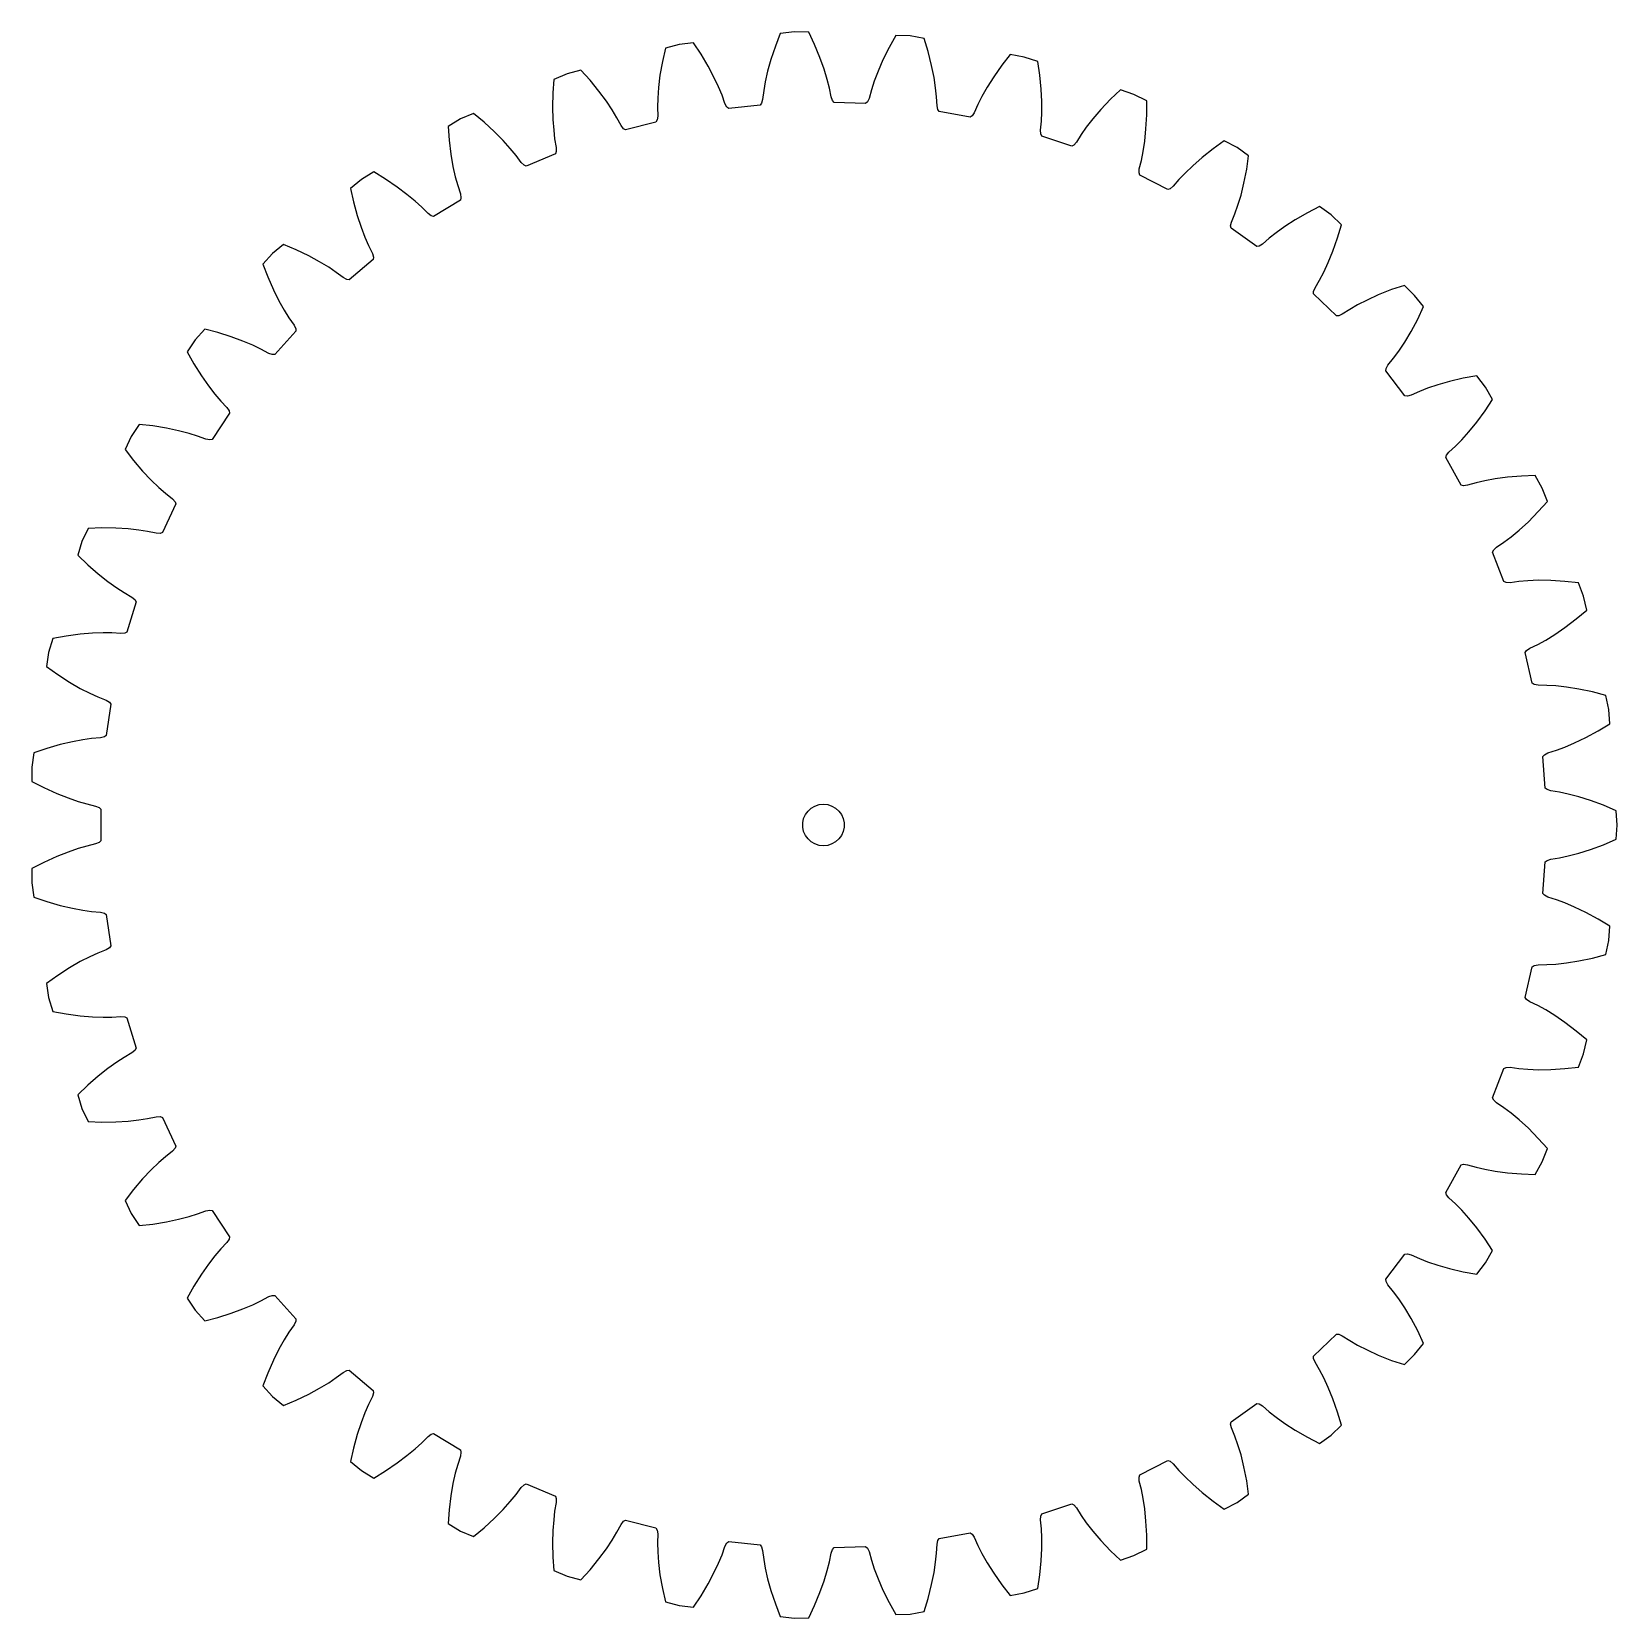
# Model space of a CAD drawing. Header units: metres. Extents: x -57 to 57, y -57 to 57.
import ezdxf

# ---------------------------------------------------------------- set-up
doc = ezdxf.new("R2010")
doc.units = ezdxf.units.M

msp = doc.modelspace()

# ---------------------------------------------------------------- linework, layer by layer
for p, q in [((-2.09, 57.26), (-3.12, 57.14)), ((-1.06, 57.22), (-2.09, 57.26)), ((-10.41, 56.34), (-11.41, 56.08)), ((-9.38, 56.46), (-10.41, 56.34)), ((-8.83, 55.63), (-9.38, 56.46)), ((-3.47, 56.22), (-3.79, 55.26)), ((-3.12, 57.14), (-3.47, 56.22)), ((-0.64, 56.33), (-1.06, 57.22)), ((-0.25, 55.39), (-0.64, 56.33)), ((4.75, 56.13), (4.29, 55.22)), ((5.23, 56.99), (4.75, 56.13)), ((6.27, 56.95), (5.23, 56.99)), ((7.28, 56.76), (6.27, 56.95)), ((7.57, 55.82), (7.28, 56.76)), ((-11.62, 55.12), (-11.8, 54.12)), ((-11.41, 56.08), (-11.62, 55.12)), ((-8.31, 54.76), (-8.83, 55.63)), ((-3.79, 55.26), (-4.03, 54.4)), ((0.05, 54.55), (-0.25, 55.39)), ((4.29, 55.22), (3.94, 54.4)), ((7.81, 54.83), (7.57, 55.82)), ((13.47, 55.62), (12.87, 54.84)), ((14.49, 55.43), (13.47, 55.62)), ((15.47, 55.1), (14.49, 55.43)), ((15.62, 54.12), (15.47, 55.1)), ((-19.45, 53.82), (-19.52, 52.84)), ((-18.5, 54.23), (-19.45, 53.82)), ((-17.5, 54.49), (-18.5, 54.23)), ((-16.84, 53.75), (-17.5, 54.49)), ((-11.8, 54.12), (-11.91, 53.23)), ((-7.9, 53.97), (-8.31, 54.76)), ((-7.57, 53.28), (-7.9, 53.97)), ((-4.03, 54.4), (-4.2, 53.65)), ((0.27, 53.81), (0.05, 54.55)), ((3.94, 54.4), (3.66, 53.69)), ((7.99, 53.96), (7.81, 54.83)), ((8.1, 53.2), (7.99, 53.96)), ((12.29, 54.01), (11.81, 53.25)), ((12.87, 54.84), (12.29, 54.01)), ((15.72, 53.11), (15.62, 54.12)), ((-19.52, 52.84), (-19.55, 51.82)), ((-16.2, 52.97), (-16.84, 53.75)), ((-15.67, 52.25), (-16.2, 52.97)), ((-11.91, 53.23), (-11.96, 52.46)), ((-7.32, 52.68), (-7.57, 53.28)), ((-7.11, 52.07), (-7.32, 52.68)), ((-4.31, 53.01), (-4.39, 52.37)), ((-4.2, 53.65), (-4.31, 53.01)), ((0.43, 53.18), (0.27, 53.81)), ((0.55, 52.55), (0.43, 53.18)), ((3.46, 53.07), (3.29, 52.45)), ((3.66, 53.69), (3.46, 53.07)), ((8.16, 52.55), (8.1, 53.2)), ((11.81, 53.25), (11.44, 52.58)), ((15.76, 52.22), (15.72, 53.11)), ((21.43, 53.07), (20.72, 52.38)), ((22.41, 52.73), (21.43, 53.07)), ((23.33, 52.26), (22.41, 52.73)), ((-19.55, 51.82), (-19.53, 50.93)), ((-15.25, 51.61), (-15.67, 52.25)), ((-14.91, 51.05), (-15.25, 51.61)), ((-11.96, 52.46), (-11.98, 51.82)), ((-11.98, 51.82), (-11.96, 51.17)), ((-6.97, 51.82), (-7.11, 52.07)), ((-6.84, 51.72), (-6.97, 51.82)), ((-4.57, 51.96), (-6.84, 51.72)), ((-4.46, 52.1), (-4.57, 51.96)), ((-4.39, 52.37), (-4.46, 52.1)), ((0.65, 52.29), (0.55, 52.55)), ((0.77, 52.16), (0.65, 52.29)), ((3.04, 52.08), (0.77, 52.16)), ((3.17, 52.2), (3.04, 52.08)), ((3.29, 52.45), (3.17, 52.2)), ((8.2, 51.91), (8.16, 52.55)), ((8.25, 51.64), (8.2, 51.91)), ((8.35, 51.49), (8.25, 51.64)), ((11.15, 52), (10.89, 51.41)), ((11.44, 52.58), (11.15, 52)), ((15.76, 51.45), (15.76, 52.22)), ((20.02, 51.64), (19.44, 50.96)), ((20.72, 52.38), (20.02, 51.64)), ((23.33, 51.27), (23.33, 52.26)), ((-26.2, 50.96), (-27.08, 50.42)), ((-27.08, 50.42), (-27.01, 49.43)), ((-25.25, 51.36), (-26.2, 50.96)), ((-24.49, 50.73), (-25.25, 51.36)), ((-23.74, 50.04), (-24.49, 50.73)), ((-19.53, 50.93), (-19.47, 50.16)), ((-14.61, 50.48), (-14.91, 51.05)), ((-14.44, 50.26), (-14.61, 50.48)), ((-12.09, 50.74), (-14.29, 50.17)), ((-12, 50.9), (-12.09, 50.74)), ((-11.96, 51.17), (-12, 50.9)), ((10.59, 51.08), (8.35, 51.49)), ((10.74, 51.18), (10.59, 51.08)), ((10.89, 51.41), (10.74, 51.18)), ((15.67, 50.16), (15.73, 50.8)), ((15.73, 50.8), (15.76, 51.45)), ((19.44, 50.96), (18.97, 50.36)), ((23.28, 50.26), (23.33, 51.27)), ((-27.01, 49.43), (-26.89, 48.42)), ((-23.11, 49.41), (-23.74, 50.04)), ((-22.6, 48.84), (-23.11, 49.41)), ((-19.47, 50.16), (-19.4, 49.52)), ((-19.4, 49.52), (-19.29, 48.89)), ((-14.29, 50.17), (-14.44, 50.26)), ((15.69, 49.88), (15.67, 50.16)), ((15.76, 49.73), (15.69, 49.88)), ((17.92, 48.99), (15.76, 49.73)), ((18.26, 49.28), (18.07, 49.07)), ((18.6, 49.83), (18.26, 49.28)), ((18.97, 50.36), (18.6, 49.83)), ((23.08, 48.61), (23.2, 49.37)), ((23.2, 49.37), (23.28, 50.26)), ((28.93, 49.38), (28.12, 48.81)), ((29.85, 48.91), (28.93, 49.38)), ((-26.89, 48.42), (-26.74, 47.54)), ((-22.19, 48.33), (-22.6, 48.84)), ((-21.81, 47.82), (-22.19, 48.33)), ((-19.35, 48.44), (-21.45, 47.55)), ((-19.28, 48.61), (-19.35, 48.44)), ((-19.29, 48.89), (-19.28, 48.61)), ((18.07, 49.07), (17.92, 48.99)), ((22.96, 47.97), (23.08, 48.61)), ((27.33, 48.18), (26.66, 47.59)), ((28.12, 48.81), (27.33, 48.18)), ((30.69, 48.31), (29.85, 48.91)), ((30.55, 47.33), (30.69, 48.31)), ((-32.45, 47.14), (-33.34, 46.6)), ((-31.61, 46.62), (-32.45, 47.14)), ((-26.74, 47.54), (-26.57, 46.79)), ((-21.61, 47.62), (-21.81, 47.82)), ((-21.45, 47.55), (-21.61, 47.62)), ((22.78, 47.07), (22.8, 47.35)), ((22.83, 46.9), (22.78, 47.07)), ((22.8, 47.35), (22.96, 47.97)), ((26.1, 47.06), (25.66, 46.59)), ((26.66, 47.59), (26.1, 47.06)), ((30.35, 46.33), (30.55, 47.33)), ((-33.34, 46.6), (-34.13, 45.94)), ((-34.13, 45.94), (-33.92, 44.97)), ((-30.77, 46.05), (-31.61, 46.62)), ((-30.06, 45.52), (-30.77, 46.05)), ((-26.57, 46.79), (-26.4, 46.17)), ((-26.4, 46.17), (-26.2, 45.56)), ((24.86, 45.86), (22.83, 46.9)), ((25.02, 45.91), (24.86, 45.86)), ((25.24, 46.1), (25.02, 45.91)), ((25.66, 46.59), (25.24, 46.1)), ((30.14, 45.47), (30.35, 46.33)), ((-33.92, 44.97), (-33.65, 43.99)), ((-29.47, 45.03), (-30.06, 45.52)), ((-28.99, 44.59), (-29.47, 45.03)), ((-26.2, 45.11), (-28.14, 43.92)), ((-26.2, 45.56), (-26.16, 45.28)), ((-26.16, 45.28), (-26.2, 45.11)), ((29.7, 44.12), (29.91, 44.73)), ((29.91, 44.73), (30.14, 45.47)), ((-33.65, 43.99), (-33.37, 43.15)), ((-28.54, 44.13), (-28.99, 44.59)), ((-28.31, 43.97), (-28.54, 44.13)), ((-28.14, 43.92), (-28.31, 43.97)), ((29.39, 43.25), (29.45, 43.52)), ((29.45, 43.52), (29.7, 44.12)), ((34.05, 43.69), (33.3, 43.2)), ((34.93, 44.19), (34.05, 43.69)), ((35.81, 44.64), (34.93, 44.19)), ((36.65, 44.04), (35.81, 44.64)), ((37.4, 43.32), (36.65, 44.04)), ((-33.37, 43.15), (-33.1, 42.43)), ((-33.1, 42.43), (-32.84, 41.83)), ((29.42, 43.08), (29.39, 43.25)), ((31.27, 41.75), (29.42, 43.08)), ((32.67, 42.75), (32.17, 42.35)), ((33.3, 43.2), (32.67, 42.75)), ((36.77, 41.42), (37.11, 42.38)), ((37.11, 42.38), (37.4, 43.32)), ((-39.77, 41.25), (-40.46, 40.48)), ((-38.97, 41.91), (-39.77, 41.25)), ((-38.06, 41.52), (-38.97, 41.91)), ((-37.15, 41.08), (-38.06, 41.52)), ((-32.84, 41.83), (-32.55, 41.26)), ((-32.55, 41.26), (-32.47, 40.99)), ((31.44, 41.78), (31.27, 41.75)), ((31.68, 41.93), (31.44, 41.78)), ((32.17, 42.35), (31.68, 41.93)), ((36.43, 40.59), (36.77, 41.42)), ((-40.46, 40.48), (-40.11, 39.56)), ((-36.37, 40.66), (-37.15, 41.08)), ((-35.71, 40.26), (-36.37, 40.66)), ((-35.17, 39.89), (-35.71, 40.26)), ((-32.49, 40.82), (-34.24, 39.36)), ((-32.47, 40.99), (-32.49, 40.82)), ((36.11, 39.9), (36.43, 40.59)), ((-40.11, 39.56), (-39.7, 38.63)), ((-34.66, 39.51), (-35.17, 39.89)), ((-34.41, 39.38), (-34.66, 39.51)), ((-34.24, 39.36), (-34.41, 39.38)), ((35.48, 38.77), (35.81, 39.32)), ((35.81, 39.32), (36.11, 39.9)), ((41.93, 38.95), (40.99, 38.64)), ((42.67, 38.23), (41.93, 38.95)), ((-39.7, 38.63), (-39.3, 37.83)), ((-39.3, 37.83), (-38.92, 37.15)), ((35.38, 38.51), (35.48, 38.77)), ((35.38, 38.34), (35.38, 38.51)), ((37.02, 36.75), (35.38, 38.34)), ((39.24, 37.89), (38.55, 37.54)), ((40.05, 38.26), (39.24, 37.89)), ((40.99, 38.64), (40.05, 38.26)), ((43.3, 37.42), (42.67, 38.23)), ((-38.92, 37.15), (-38.58, 36.61)), ((37.19, 36.76), (37.02, 36.75)), ((37.45, 36.87), (37.19, 36.76)), ((37.99, 37.22), (37.45, 36.87)), ((38.55, 37.54), (37.99, 37.22)), ((42.89, 36.52), (43.3, 37.42)), ((-44.66, 35.79), (-45.35, 35.02)), ((-43.7, 35.54), (-44.66, 35.79)), ((-42.74, 35.24), (-43.7, 35.54)), ((-38.08, 35.65), (-39.6, 33.95)), ((-38.58, 36.61), (-38.21, 36.08)), ((-38.21, 36.08), (-38.09, 35.82)), ((-38.09, 35.82), (-38.08, 35.65)), ((41.96, 34.86), (42.41, 35.62)), ((42.41, 35.62), (42.89, 36.52)), ((-45.35, 35.02), (-45.92, 34.15)), ((-41.9, 34.93), (-42.74, 35.24)), ((-41.19, 34.63), (-41.9, 34.93)), ((-40.61, 34.35), (-41.19, 34.63)), ((41.53, 34.21), (41.96, 34.86)), ((-45.92, 34.15), (-45.44, 33.29)), ((-45.44, 33.29), (-44.9, 32.43)), ((-40.04, 34.04), (-40.61, 34.35)), ((-39.78, 33.95), (-40.04, 34.04)), ((-39.6, 33.95), (-39.78, 33.95)), ((40.74, 33.19), (41.15, 33.69)), ((41.15, 33.69), (41.53, 34.21)), ((-44.9, 32.43), (-44.39, 31.7)), ((40.58, 32.78), (40.61, 32.95)), ((41.97, 30.97), (40.58, 32.78)), ((40.61, 32.95), (40.74, 33.19)), ((46.18, 32.25), (45.19, 32.02)), ((47.15, 32.43), (46.18, 32.25)), ((47.78, 31.61), (47.15, 32.43)), ((-44.39, 31.7), (-43.92, 31.09)), ((-43.92, 31.09), (-43.5, 30.6)), ((42.15, 30.95), (41.97, 30.97)), ((42.42, 31.02), (42.15, 30.95)), ((43.01, 31.29), (42.42, 31.02)), ((43.61, 31.53), (43.01, 31.29)), ((44.34, 31.78), (43.61, 31.53)), ((45.19, 32.02), (44.34, 31.78)), ((48.29, 30.71), (47.78, 31.61)), ((-43.5, 30.6), (-43.06, 30.13)), ((-43.06, 30.13), (-42.9, 29.9)), ((-42.9, 29.9), (-42.87, 29.73)), ((47.15, 29.07), (47.75, 29.89)), ((47.75, 29.89), (48.29, 30.71)), ((-49.39, 28.9), (-49.96, 28.04)), ((-48.41, 28.8), (-49.39, 28.9)), ((-47.41, 28.64), (-48.41, 28.8)), ((-46.54, 28.46), (-47.41, 28.64)), ((-42.87, 29.73), (-44.12, 27.83)), ((46.59, 28.38), (47.15, 29.07)), ((-49.96, 28.04), (-50.4, 27.1)), ((-45.79, 28.26), (-46.54, 28.46)), ((-45.17, 28.07), (-45.79, 28.26)), ((-44.57, 27.85), (-45.17, 28.07)), ((-44.29, 27.79), (-44.57, 27.85)), ((-44.12, 27.83), (-44.29, 27.79)), ((45.62, 27.34), (46.07, 27.8)), ((46.07, 27.8), (46.59, 28.38)), ((-50.4, 27.1), (-49.8, 26.32)), ((44.92, 26.52), (44.97, 26.69)), ((46.04, 24.53), (44.92, 26.52)), ((44.97, 26.69), (45.14, 26.91)), ((45.14, 26.91), (45.62, 27.34)), ((-49.8, 26.32), (-49.14, 25.55)), ((-49.14, 25.55), (-48.53, 24.9)), ((51.37, 25.22), (50.39, 25.19)), ((51.88, 24.32), (51.37, 25.22)), ((-48.53, 24.9), (-47.98, 24.37)), ((-47.98, 24.37), (-47.49, 23.94)), ((46.2, 24.48), (46.04, 24.53)), ((46.48, 24.52), (46.2, 24.48)), ((47.1, 24.7), (46.48, 24.52)), ((47.73, 24.84), (47.1, 24.7)), ((48.49, 24.98), (47.73, 24.84)), ((49.37, 25.1), (48.49, 24.98)), ((50.39, 25.19), (49.37, 25.1)), ((52.25, 23.35), (51.88, 24.32)), ((-46.74, 23.17), (-47.7, 21.11)), ((-47.49, 23.94), (-46.99, 23.54)), ((-46.99, 23.54), (-46.8, 23.33)), ((-46.8, 23.33), (-46.74, 23.17)), ((51.59, 22.62), (52.25, 23.35)), ((50.22, 21.29), (50.88, 21.89)), ((50.88, 21.89), (51.59, 22.62)), ((-53.08, 21.4), (-53.52, 20.47)), ((-52.09, 21.44), (-53.08, 21.4)), ((-51.07, 21.43), (-52.09, 21.44)), ((-50.18, 21.38), (-51.07, 21.43)), ((-49.42, 21.29), (-50.18, 21.38)), ((-48.78, 21.19), (-49.42, 21.29)), ((-48.15, 21.06), (-48.78, 21.19)), ((-47.87, 21.05), (-48.15, 21.06)), ((-47.7, 21.11), (-47.87, 21.05)), ((49.11, 20.41), (49.63, 20.8)), ((49.63, 20.8), (50.22, 21.29)), ((-53.52, 20.47), (-53.81, 19.48)), ((-53.81, 19.48), (-53.1, 18.79)), ((48.3, 19.69), (48.38, 19.85)), ((49.12, 17.57), (48.3, 19.69)), ((48.38, 19.85), (48.58, 20.05)), ((48.58, 20.05), (49.11, 20.41)), ((-53.1, 18.79), (-52.34, 18.12)), ((-52.34, 18.12), (-51.64, 17.57)), ((-51.64, 17.57), (-51.01, 17.12)), ((49.28, 17.5), (49.12, 17.57)), ((49.56, 17.49), (49.28, 17.5)), ((50.2, 17.57), (49.56, 17.49)), ((50.84, 17.63), (50.2, 17.57)), ((51.61, 17.66), (50.84, 17.63)), ((52.5, 17.64), (51.61, 17.66)), ((53.52, 17.58), (52.5, 17.64)), ((54.5, 17.47), (53.52, 17.58)), ((54.87, 16.51), (54.5, 17.47)), ((-51.01, 17.12), (-50.47, 16.77)), ((-50.47, 16.77), (-49.91, 16.45)), ((-49.61, 16.12), (-50.27, 13.93)), ((-49.91, 16.45), (-49.7, 16.27)), ((-49.7, 16.27), (-49.61, 16.12)), ((55.09, 15.5), (54.87, 16.51)), ((54.33, 14.87), (55.09, 15.5)), ((-53.65, 13.77), (-54.66, 13.63)), ((-52.76, 13.84), (-53.65, 13.77)), ((-51.99, 13.87), (-52.76, 13.84)), ((-51.35, 13.86), (-51.99, 13.87)), ((-50.7, 13.82), (-51.35, 13.86)), ((-50.42, 13.85), (-50.7, 13.82)), ((-50.27, 13.93), (-50.42, 13.85)), ((52.13, 13.35), (52.79, 13.75)), ((52.79, 13.75), (53.52, 14.25)), ((53.52, 14.25), (54.33, 14.87)), ((-55.63, 13.45), (-55.93, 12.46)), ((-54.66, 13.63), (-55.63, 13.45)), ((50.66, 12.45), (50.75, 12.6)), ((50.75, 12.6), (50.98, 12.76)), ((50.98, 12.76), (51.56, 13.04)), ((51.56, 13.04), (52.13, 13.35)), ((-55.93, 12.46), (-56.08, 11.43)), ((51.15, 10.23), (50.66, 12.45)), ((-56.08, 11.43), (-55.27, 10.86)), ((-55.27, 10.86), (-54.42, 10.31)), ((-54.42, 10.31), (-53.65, 9.86)), ((-53.65, 9.86), (-52.96, 9.51)), ((-52.96, 9.51), (-52.38, 9.24)), ((-52.38, 9.24), (-51.78, 9)), ((51.3, 10.14), (51.15, 10.23)), ((51.58, 10.09), (51.3, 10.14)), ((52.22, 10.08), (51.58, 10.09)), ((52.87, 10.04), (52.22, 10.08)), ((53.63, 9.95), (52.87, 10.04)), ((54.51, 9.81), (53.63, 9.95)), ((55.51, 9.6), (54.51, 9.81)), ((56.46, 9.35), (55.51, 9.6)), ((56.69, 8.34), (56.46, 9.35)), ((-51.78, 9), (-51.54, 8.86)), ((-51.43, 8.72), (-51.76, 6.47)), ((-51.54, 8.86), (-51.43, 8.72)), ((56.76, 7.31), (56.69, 8.34)), ((55.92, 6.8), (56.76, 7.31)), ((-55.08, 5.81), (-56.06, 5.53)), ((-54.21, 6.01), (-55.08, 5.81)), ((-53.46, 6.15), (-54.21, 6.01)), ((-52.82, 6.24), (-53.46, 6.15)), ((-52.17, 6.29), (-52.82, 6.24)), ((-51.9, 6.36), (-52.17, 6.29)), ((-51.76, 6.47), (-51.9, 6.36)), ((53.52, 5.62), (54.22, 5.92)), ((54.22, 5.92), (55.03, 6.31)), ((55.03, 6.31), (55.92, 6.8)), ((-56.99, 5.21), (-57.14, 4.18)), ((-56.06, 5.53), (-56.99, 5.21)), ((51.93, 4.94), (52.04, 5.07)), ((52.1, 2.67), (51.93, 4.94)), ((52.04, 5.07), (52.29, 5.2)), ((52.29, 5.2), (52.91, 5.39)), ((52.91, 5.39), (53.52, 5.62)), ((-57.14, 4.18), (-57.14, 3.15)), ((-57.14, 3.15), (-56.27, 2.7)), ((-56.27, 2.7), (-55.34, 2.28)), ((52.23, 2.56), (52.1, 2.67)), ((52.49, 2.47), (52.23, 2.56)), ((53.13, 2.37), (52.49, 2.47)), ((53.76, 2.23), (53.13, 2.37)), ((-55.34, 2.28), (-54.51, 1.95)), ((-54.51, 1.95), (-53.78, 1.7)), ((-53.78, 1.7), (-53.16, 1.52)), ((-53.16, 1.52), (-52.54, 1.37)), ((-52.54, 1.37), (-52.28, 1.26)), ((-52.28, 1.26), (-52.15, 1.14)), ((-1.11, 1), (-0.88, 1.21)), ((-0.88, 1.21), (-0.61, 1.37)), ((-0.61, 1.37), (-0.31, 1.47)), ((-0.31, 1.47), (0, 1.5)), ((0, 1.5), (0.31, 1.47)), ((0.31, 1.47), (0.61, 1.37)), ((0.61, 1.37), (0.88, 1.21)), ((0.88, 1.21), (1.11, 1)), ((54.51, 2.04), (53.76, 2.23)), ((55.36, 1.77), (54.51, 2.04)), ((56.31, 1.42), (55.36, 1.77)), ((57.22, 1.03), (56.31, 1.42)), ((-52.15, 1.14), (-52.15, -1.14)), ((-1.49, 0.16), (-1.43, 0.46)), ((-1.49, -0.16), (-1.49, 0.16)), ((-1.43, 0.46), (-1.3, 0.75)), ((-1.3, 0.75), (-1.11, 1)), ((1.11, 1), (1.3, 0.75)), ((1.3, 0.75), (1.43, 0.46)), ((1.43, 0.46), (1.49, 0.16)), ((1.49, 0.16), (1.49, -0.16)), ((57.3, 0), (57.22, 1.03)), ((-52.15, -1.14), (-52.28, -1.26)), ((-1.43, -0.46), (-1.49, -0.16)), ((-1.3, -0.75), (-1.43, -0.46)), ((-1.11, -1), (-1.3, -0.75)), ((-0.88, -1.21), (-1.11, -1)), ((1.11, -1), (0.88, -1.21)), ((1.3, -0.75), (1.11, -1)), ((1.43, -0.46), (1.3, -0.75)), ((1.49, -0.16), (1.43, -0.46)), ((56.31, -1.42), (57.22, -1.03)), ((57.22, -1.03), (57.3, 0)), ((-55.34, -2.28), (-56.27, -2.7)), ((-54.51, -1.95), (-55.34, -2.28)), ((-53.78, -1.7), (-54.51, -1.95)), ((-53.16, -1.52), (-53.78, -1.7)), ((-52.54, -1.37), (-53.16, -1.52)), ((-52.28, -1.26), (-52.54, -1.37)), ((-0.61, -1.37), (-0.88, -1.21)), ((-0.31, -1.47), (-0.61, -1.37)), ((0, -1.5), (-0.31, -1.47)), ((0.31, -1.47), (0, -1.5)), ((0.61, -1.37), (0.31, -1.47)), ((0.88, -1.21), (0.61, -1.37)), ((53.13, -2.37), (53.76, -2.23)), ((53.76, -2.23), (54.51, -2.04)), ((54.51, -2.04), (55.36, -1.77)), ((55.36, -1.77), (56.31, -1.42)), ((-56.27, -2.7), (-57.14, -3.15)), ((-57.14, -3.15), (-57.14, -4.18)), ((51.93, -4.94), (52.1, -2.67)), ((52.1, -2.67), (52.23, -2.56)), ((52.23, -2.56), (52.49, -2.47)), ((52.49, -2.47), (53.13, -2.37)), ((-57.14, -4.18), (-56.99, -5.21)), ((-56.99, -5.21), (-56.06, -5.53)), ((-56.06, -5.53), (-55.08, -5.81)), ((52.04, -5.07), (51.93, -4.94)), ((52.29, -5.2), (52.04, -5.07)), ((52.91, -5.39), (52.29, -5.2)), ((53.52, -5.62), (52.91, -5.39)), ((54.22, -5.92), (53.52, -5.62)), ((-55.08, -5.81), (-54.21, -6.01)), ((-54.21, -6.01), (-53.46, -6.15)), ((-53.46, -6.15), (-52.82, -6.24)), ((-52.82, -6.24), (-52.17, -6.29)), ((-52.17, -6.29), (-51.9, -6.36)), ((-51.9, -6.36), (-51.76, -6.47)), ((-51.76, -6.47), (-51.43, -8.72)), ((55.03, -6.31), (54.22, -5.92)), ((55.92, -6.8), (55.03, -6.31)), ((56.76, -7.31), (55.92, -6.8)), ((56.69, -8.34), (56.76, -7.31)), ((-51.78, -9), (-52.38, -9.24)), ((-51.54, -8.86), (-51.78, -9)), ((-51.43, -8.72), (-51.54, -8.86)), ((56.46, -9.35), (56.69, -8.34)), ((-53.65, -9.86), (-54.42, -10.31)), ((-52.96, -9.51), (-53.65, -9.86)), ((-52.38, -9.24), (-52.96, -9.51)), ((50.66, -12.45), (51.15, -10.23)), ((51.15, -10.23), (51.3, -10.14)), ((51.3, -10.14), (51.58, -10.09)), ((51.58, -10.09), (52.22, -10.08)), ((52.22, -10.08), (52.87, -10.04)), ((52.87, -10.04), (53.63, -9.95)), ((53.63, -9.95), (54.51, -9.81)), ((54.51, -9.81), (55.51, -9.6)), ((55.51, -9.6), (56.46, -9.35)), ((-55.27, -10.86), (-56.08, -11.43)), ((-56.08, -11.43), (-55.93, -12.46)), ((-54.42, -10.31), (-55.27, -10.86)), ((-55.93, -12.46), (-55.63, -13.45)), ((50.75, -12.6), (50.66, -12.45)), ((-55.63, -13.45), (-54.66, -13.63)), ((-54.66, -13.63), (-53.65, -13.77)), ((50.98, -12.76), (50.75, -12.6)), ((51.56, -13.04), (50.98, -12.76)), ((52.13, -13.35), (51.56, -13.04)), ((52.79, -13.75), (52.13, -13.35)), ((-53.65, -13.77), (-52.76, -13.84)), ((-52.76, -13.84), (-51.99, -13.87)), ((-51.99, -13.87), (-51.35, -13.86)), ((-51.35, -13.86), (-50.7, -13.82)), ((-50.7, -13.82), (-50.42, -13.85)), ((-50.42, -13.85), (-50.27, -13.93)), ((-50.27, -13.93), (-49.61, -16.12)), ((53.52, -14.25), (52.79, -13.75)), ((54.33, -14.87), (53.52, -14.25)), ((55.09, -15.5), (54.33, -14.87)), ((54.87, -16.51), (55.09, -15.5)), ((-51.01, -17.12), (-51.64, -17.57)), ((-50.47, -16.77), (-51.01, -17.12)), ((-49.91, -16.45), (-50.47, -16.77)), ((-49.7, -16.27), (-49.91, -16.45)), ((-49.61, -16.12), (-49.7, -16.27)), ((54.5, -17.47), (54.87, -16.51)), ((-52.34, -18.12), (-53.1, -18.79)), ((-51.64, -17.57), (-52.34, -18.12)), ((48.3, -19.69), (49.12, -17.57)), ((49.12, -17.57), (49.28, -17.5)), ((49.28, -17.5), (49.56, -17.49)), ((49.56, -17.49), (50.2, -17.57)), ((50.2, -17.57), (50.84, -17.63)), ((50.84, -17.63), (51.61, -17.66)), ((51.61, -17.66), (52.5, -17.64)), ((52.5, -17.64), (53.52, -17.58)), ((53.52, -17.58), (54.5, -17.47)), ((-53.1, -18.79), (-53.81, -19.48)), ((-53.81, -19.48), (-53.52, -20.47)), ((-53.52, -20.47), (-53.08, -21.4)), ((48.38, -19.85), (48.3, -19.69)), ((48.58, -20.05), (48.38, -19.85)), ((49.11, -20.41), (48.58, -20.05)), ((49.63, -20.8), (49.11, -20.41)), ((-53.08, -21.4), (-52.09, -21.44)), ((-52.09, -21.44), (-51.07, -21.43)), ((-51.07, -21.43), (-50.18, -21.38)), ((-50.18, -21.38), (-49.42, -21.29)), ((-49.42, -21.29), (-48.78, -21.19)), ((-48.78, -21.19), (-48.15, -21.06)), ((-48.15, -21.06), (-47.87, -21.05)), ((-47.87, -21.05), (-47.7, -21.11)), ((-47.7, -21.11), (-46.74, -23.17)), ((50.22, -21.29), (49.63, -20.8)), ((50.88, -21.89), (50.22, -21.29)), ((51.59, -22.62), (50.88, -21.89)), ((52.25, -23.35), (51.59, -22.62)), ((-47.49, -23.94), (-47.98, -24.37)), ((-46.99, -23.54), (-47.49, -23.94)), ((-46.8, -23.33), (-46.99, -23.54)), ((-46.74, -23.17), (-46.8, -23.33)), ((51.88, -24.32), (52.25, -23.35)), ((-48.53, -24.9), (-49.14, -25.55)), ((-47.98, -24.37), (-48.53, -24.9)), ((44.92, -26.52), (46.04, -24.53)), ((46.04, -24.53), (46.2, -24.48)), ((46.2, -24.48), (46.48, -24.52)), ((46.48, -24.52), (47.1, -24.7)), ((47.1, -24.7), (47.73, -24.84)), ((47.73, -24.84), (48.49, -24.98)), ((48.49, -24.98), (49.37, -25.1)), ((49.37, -25.1), (50.39, -25.19)), ((50.39, -25.19), (51.37, -25.22)), ((51.37, -25.22), (51.88, -24.32)), ((-49.8, -26.32), (-50.4, -27.1)), ((-49.14, -25.55), (-49.8, -26.32)), ((-50.4, -27.1), (-49.96, -28.04)), ((44.97, -26.69), (44.92, -26.52)), ((45.14, -26.91), (44.97, -26.69)), ((45.62, -27.34), (45.14, -26.91)), ((46.07, -27.8), (45.62, -27.34)), ((-49.96, -28.04), (-49.39, -28.9)), ((-47.41, -28.64), (-46.54, -28.46)), ((-46.54, -28.46), (-45.79, -28.26)), ((-45.79, -28.26), (-45.17, -28.07)), ((-45.17, -28.07), (-44.57, -27.85)), ((-44.57, -27.85), (-44.29, -27.79)), ((-44.29, -27.79), (-44.12, -27.83)), ((-44.12, -27.83), (-42.87, -29.73)), ((46.59, -28.38), (46.07, -27.8)), ((47.15, -29.07), (46.59, -28.38)), ((-49.39, -28.9), (-48.41, -28.8)), ((-48.41, -28.8), (-47.41, -28.64)), ((-42.87, -29.73), (-42.9, -29.9)), ((47.75, -29.89), (47.15, -29.07)), ((-43.5, -30.6), (-43.92, -31.09)), ((-43.06, -30.13), (-43.5, -30.6)), ((-42.9, -29.9), (-43.06, -30.13)), ((48.29, -30.71), (47.75, -29.89)), ((47.78, -31.61), (48.29, -30.71)), ((-44.39, -31.7), (-44.9, -32.43)), ((-43.92, -31.09), (-44.39, -31.7)), ((40.58, -32.78), (41.97, -30.97)), ((41.97, -30.97), (42.15, -30.95)), ((42.15, -30.95), (42.42, -31.02)), ((42.42, -31.02), (43.01, -31.29)), ((43.01, -31.29), (43.61, -31.53)), ((43.61, -31.53), (44.34, -31.78)), ((44.34, -31.78), (45.19, -32.02)), ((45.19, -32.02), (46.18, -32.25)), ((47.15, -32.43), (47.78, -31.61)), ((-44.9, -32.43), (-45.44, -33.29)), ((40.61, -32.95), (40.58, -32.78)), ((40.74, -33.19), (40.61, -32.95)), ((41.15, -33.69), (40.74, -33.19)), ((46.18, -32.25), (47.15, -32.43)), ((-45.44, -33.29), (-45.92, -34.15)), ((-45.92, -34.15), (-45.35, -35.02)), ((-41.19, -34.63), (-40.61, -34.35)), ((-40.61, -34.35), (-40.04, -34.04)), ((-40.04, -34.04), (-39.78, -33.95)), ((-39.78, -33.95), (-39.6, -33.95)), ((-39.6, -33.95), (-38.08, -35.65)), ((41.53, -34.21), (41.15, -33.69)), ((41.96, -34.86), (41.53, -34.21)), ((-45.35, -35.02), (-44.66, -35.79)), ((-43.7, -35.54), (-42.74, -35.24)), ((-42.74, -35.24), (-41.9, -34.93)), ((-41.9, -34.93), (-41.19, -34.63)), ((42.41, -35.62), (41.96, -34.86)), ((-44.66, -35.79), (-43.7, -35.54)), ((-38.58, -36.61), (-38.92, -37.15)), ((-38.21, -36.08), (-38.58, -36.61)), ((-38.09, -35.82), (-38.21, -36.08)), ((-38.08, -35.65), (-38.09, -35.82)), ((42.89, -36.52), (42.41, -35.62)), ((43.3, -37.42), (42.89, -36.52)), ((-38.92, -37.15), (-39.3, -37.83)), ((35.38, -38.34), (37.02, -36.75)), ((37.02, -36.75), (37.19, -36.76)), ((37.19, -36.76), (37.45, -36.87)), ((37.45, -36.87), (37.99, -37.22)), ((37.99, -37.22), (38.55, -37.54)), ((38.55, -37.54), (39.24, -37.89)), ((42.67, -38.23), (43.3, -37.42)), ((-39.7, -38.63), (-40.11, -39.56)), ((-39.3, -37.83), (-39.7, -38.63)), ((35.38, -38.51), (35.38, -38.34)), ((35.48, -38.77), (35.38, -38.51)), ((35.81, -39.32), (35.48, -38.77)), ((39.24, -37.89), (40.05, -38.26)), ((40.05, -38.26), (40.99, -38.64)), ((40.99, -38.64), (41.93, -38.95)), ((41.93, -38.95), (42.67, -38.23)), ((-40.11, -39.56), (-40.46, -40.48)), ((-35.71, -40.26), (-35.17, -39.89)), ((-35.17, -39.89), (-34.66, -39.51)), ((-34.66, -39.51), (-34.41, -39.38)), ((-34.41, -39.38), (-34.24, -39.36)), ((-34.24, -39.36), (-32.49, -40.82)), ((36.11, -39.9), (35.81, -39.32)), ((36.43, -40.59), (36.11, -39.9)), ((-40.46, -40.48), (-39.77, -41.25)), ((-38.06, -41.52), (-37.15, -41.08)), ((-37.15, -41.08), (-36.37, -40.66)), ((-36.37, -40.66), (-35.71, -40.26)), ((-32.47, -40.99), (-32.55, -41.26)), ((-32.49, -40.82), (-32.47, -40.99)), ((36.77, -41.42), (36.43, -40.59)), ((-39.77, -41.25), (-38.97, -41.91)), ((-38.97, -41.91), (-38.06, -41.52)), ((-32.84, -41.83), (-33.1, -42.43)), ((-32.55, -41.26), (-32.84, -41.83)), ((29.42, -43.08), (31.27, -41.75)), ((31.27, -41.75), (31.44, -41.78)), ((31.44, -41.78), (31.68, -41.93)), ((31.68, -41.93), (32.17, -42.35)), ((32.17, -42.35), (32.67, -42.75)), ((37.11, -42.38), (36.77, -41.42)), ((-33.37, -43.15), (-33.65, -43.99)), ((-33.1, -42.43), (-33.37, -43.15)), ((29.39, -43.25), (29.42, -43.08)), ((29.45, -43.52), (29.39, -43.25)), ((32.67, -42.75), (33.3, -43.2)), ((33.3, -43.2), (34.05, -43.69)), ((36.65, -44.04), (37.4, -43.32)), ((37.4, -43.32), (37.11, -42.38)), ((-33.65, -43.99), (-33.92, -44.97)), ((-29.47, -45.03), (-28.99, -44.59)), ((-28.99, -44.59), (-28.54, -44.13)), ((-28.54, -44.13), (-28.31, -43.97)), ((-28.31, -43.97), (-28.14, -43.92)), ((-28.14, -43.92), (-26.2, -45.11)), ((29.7, -44.12), (29.45, -43.52)), ((29.91, -44.73), (29.7, -44.12)), ((34.05, -43.69), (34.93, -44.19)), ((34.93, -44.19), (35.81, -44.64)), ((35.81, -44.64), (36.65, -44.04)), ((-33.92, -44.97), (-34.13, -45.94)), ((-30.77, -46.05), (-30.06, -45.52)), ((-30.06, -45.52), (-29.47, -45.03)), ((-26.2, -45.56), (-26.4, -46.17)), ((-26.2, -45.11), (-26.16, -45.28)), ((-26.16, -45.28), (-26.2, -45.56)), ((30.14, -45.47), (29.91, -44.73)), ((30.35, -46.33), (30.14, -45.47)), ((-34.13, -45.94), (-33.34, -46.6)), ((-33.34, -46.6), (-32.45, -47.14)), ((-32.45, -47.14), (-31.61, -46.62)), ((-31.61, -46.62), (-30.77, -46.05)), ((-26.57, -46.79), (-26.74, -47.54)), ((-26.4, -46.17), (-26.57, -46.79)), ((22.78, -47.07), (22.83, -46.9)), ((22.83, -46.9), (24.86, -45.86)), ((24.86, -45.86), (25.02, -45.91)), ((25.02, -45.91), (25.24, -46.1)), ((25.24, -46.1), (25.66, -46.59)), ((25.66, -46.59), (26.1, -47.06)), ((30.55, -47.33), (30.35, -46.33)), ((-26.74, -47.54), (-26.89, -48.42)), ((-22.19, -48.33), (-21.81, -47.82)), ((-21.81, -47.82), (-21.61, -47.62)), ((-21.61, -47.62), (-21.45, -47.55)), ((-21.45, -47.55), (-19.35, -48.44)), ((22.8, -47.35), (22.78, -47.07)), ((22.96, -47.97), (22.8, -47.35)), ((23.08, -48.61), (22.96, -47.97)), ((26.1, -47.06), (26.66, -47.59)), ((26.66, -47.59), (27.33, -48.18)), ((30.69, -48.31), (30.55, -47.33)), ((-26.89, -48.42), (-27.01, -49.43)), ((-23.11, -49.41), (-22.6, -48.84)), ((-22.6, -48.84), (-22.19, -48.33)), ((-19.29, -48.89), (-19.4, -49.52)), ((-19.35, -48.44), (-19.28, -48.61)), ((-19.28, -48.61), (-19.29, -48.89)), ((15.76, -49.73), (17.92, -48.99)), ((17.92, -48.99), (18.07, -49.07)), ((18.07, -49.07), (18.26, -49.28)), ((23.2, -49.37), (23.08, -48.61)), ((27.33, -48.18), (28.12, -48.81)), ((28.12, -48.81), (28.93, -49.38)), ((28.93, -49.38), (29.85, -48.91)), ((29.85, -48.91), (30.69, -48.31)), ((-27.01, -49.43), (-27.08, -50.42)), ((-24.49, -50.73), (-23.74, -50.04)), ((-23.74, -50.04), (-23.11, -49.41)), ((-19.47, -50.16), (-19.53, -50.93)), ((-19.4, -49.52), (-19.47, -50.16)), ((-14.61, -50.48), (-14.44, -50.26)), ((-14.44, -50.26), (-14.29, -50.17)), ((-14.29, -50.17), (-12.09, -50.74)), ((15.67, -50.16), (15.69, -49.88)), ((15.73, -50.8), (15.67, -50.16)), ((15.69, -49.88), (15.76, -49.73)), ((18.26, -49.28), (18.6, -49.83)), ((18.6, -49.83), (18.97, -50.36)), ((18.97, -50.36), (19.44, -50.96)), ((23.28, -50.26), (23.2, -49.37)), ((23.33, -51.27), (23.28, -50.26)), ((-27.08, -50.42), (-26.2, -50.96)), ((-26.2, -50.96), (-25.25, -51.36)), ((-25.25, -51.36), (-24.49, -50.73)), ((-19.53, -50.93), (-19.55, -51.82)), ((-15.25, -51.61), (-14.91, -51.05)), ((-14.91, -51.05), (-14.61, -50.48)), ((-12.09, -50.74), (-12, -50.9)), ((-12, -50.9), (-11.96, -51.17)), ((-11.96, -51.17), (-11.98, -51.82)), ((8.25, -51.64), (8.35, -51.49)), ((8.35, -51.49), (10.59, -51.08)), ((10.59, -51.08), (10.74, -51.18)), ((10.74, -51.18), (10.89, -51.41)), ((10.89, -51.41), (11.15, -52)), ((15.76, -51.45), (15.73, -50.8)), ((15.76, -52.22), (15.76, -51.45)), ((19.44, -50.96), (20.02, -51.64)), ((23.33, -52.26), (23.33, -51.27)), ((-19.55, -51.82), (-19.52, -52.84)), ((-16.2, -52.97), (-15.67, -52.25)), ((-15.67, -52.25), (-15.25, -51.61)), ((-11.98, -51.82), (-11.96, -52.46)), ((-11.96, -52.46), (-11.91, -53.23)), ((-7.32, -52.68), (-7.11, -52.07)), ((-7.11, -52.07), (-6.97, -51.82)), ((-6.97, -51.82), (-6.84, -51.72)), ((-6.84, -51.72), (-4.57, -51.96)), ((-4.57, -51.96), (-4.46, -52.1)), ((-4.46, -52.1), (-4.39, -52.37)), ((-4.39, -52.37), (-4.31, -53.01)), ((0.43, -53.18), (0.55, -52.55)), ((0.55, -52.55), (0.65, -52.29)), ((0.65, -52.29), (0.77, -52.16)), ((0.77, -52.16), (3.04, -52.08)), ((3.04, -52.08), (3.17, -52.2)), ((3.17, -52.2), (3.29, -52.45)), ((3.29, -52.45), (3.46, -53.07)), ((8.1, -53.2), (8.16, -52.55)), ((8.16, -52.55), (8.2, -51.91)), ((8.2, -51.91), (8.25, -51.64)), ((11.15, -52), (11.44, -52.58)), ((11.44, -52.58), (11.81, -53.25)), ((15.72, -53.11), (15.76, -52.22)), ((20.02, -51.64), (20.72, -52.38)), ((20.72, -52.38), (21.43, -53.07)), ((22.41, -52.73), (23.33, -52.26)), ((-19.52, -52.84), (-19.45, -53.82)), ((-17.5, -54.49), (-16.84, -53.75)), ((-16.84, -53.75), (-16.2, -52.97)), ((-11.91, -53.23), (-11.8, -54.12)), ((-7.9, -53.97), (-7.57, -53.28)), ((-7.57, -53.28), (-7.32, -52.68)), ((-4.31, -53.01), (-4.2, -53.65)), ((-4.2, -53.65), (-4.03, -54.4)), ((0.05, -54.55), (0.27, -53.81)), ((0.27, -53.81), (0.43, -53.18)), ((3.46, -53.07), (3.66, -53.69)), ((3.66, -53.69), (3.94, -54.4)), ((7.99, -53.96), (8.1, -53.2)), ((11.81, -53.25), (12.29, -54.01)), ((15.62, -54.12), (15.72, -53.11)), ((21.43, -53.07), (22.41, -52.73)), ((-19.45, -53.82), (-18.5, -54.23)), ((-18.5, -54.23), (-17.5, -54.49)), ((-11.8, -54.12), (-11.62, -55.12)), ((-8.83, -55.63), (-8.31, -54.76)), ((-8.31, -54.76), (-7.9, -53.97)), ((-4.03, -54.4), (-3.79, -55.26)), ((-0.25, -55.39), (0.05, -54.55)), ((3.94, -54.4), (4.29, -55.22)), ((7.57, -55.82), (7.81, -54.83)), ((7.81, -54.83), (7.99, -53.96)), ((12.29, -54.01), (12.87, -54.84)), ((12.87, -54.84), (13.47, -55.62)), ((15.47, -55.1), (15.62, -54.12)), ((-11.62, -55.12), (-11.41, -56.08)), ((-11.41, -56.08), (-10.41, -56.34)), ((-9.38, -56.46), (-8.83, -55.63)), ((-3.79, -55.26), (-3.47, -56.22)), ((-0.64, -56.33), (-0.25, -55.39)), ((4.29, -55.22), (4.75, -56.13)), ((7.28, -56.76), (7.57, -55.82)), ((13.47, -55.62), (14.49, -55.43)), ((14.49, -55.43), (15.47, -55.1)), ((-10.41, -56.34), (-9.38, -56.46)), ((-3.47, -56.22), (-3.12, -57.14)), ((-3.12, -57.14), (-2.09, -57.26)), ((-2.09, -57.26), (-1.06, -57.22)), ((-1.06, -57.22), (-0.64, -56.33)), ((4.75, -56.13), (5.23, -56.99)), ((5.23, -56.99), (6.27, -56.95)), ((6.27, -56.95), (7.28, -56.76))]:
    msp.add_line(p, q)

doc.saveas('drawing.dxf')
